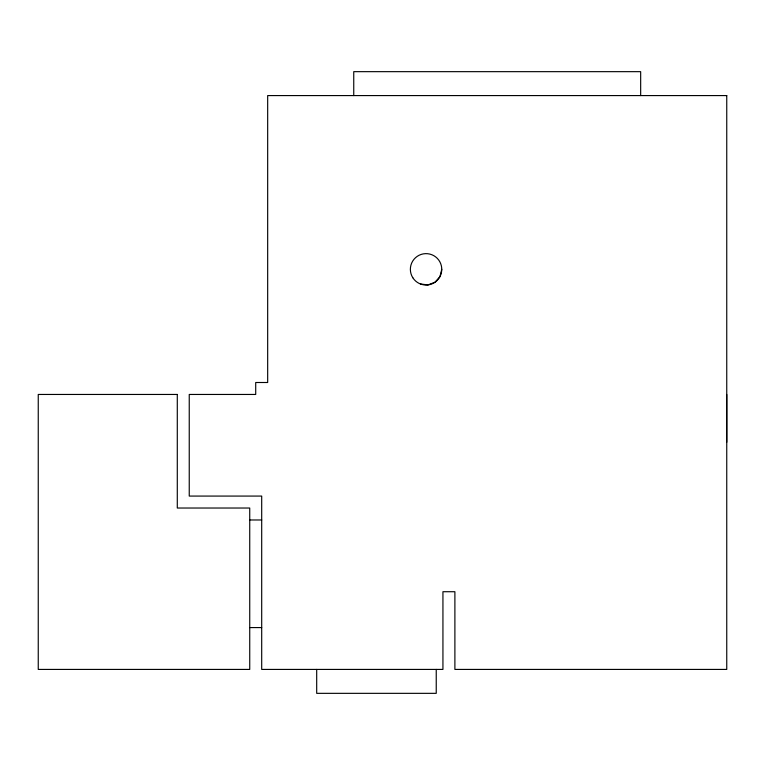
<?xml version="1.0" encoding="UTF-8"?>
<svg xmlns="http://www.w3.org/2000/svg" width="765" height="765" viewBox="0 0 765 765"><rect width="100%" height="100%" fill="white"/><g stroke="black" fill="none" stroke-linecap="round" stroke-linejoin="round"><path stroke-width="1.15" d="M726.75 442.275L726.75 394.453M441.759 269.328L439.961 276.624L434.979 282.247L427.96 284.915L420.501 284.006M249.734 519.98L261.697 519.98M249.734 627.577L261.697 627.577M640.668 95.577L640.668 71.661L353.746 71.661L353.746 95.577M436.241 669.423L436.241 693.339L316.691 693.339L316.691 669.423M726.75 95.577L267.674 95.577L267.674 382.5L255.711 382.5L255.711 394.453L189.242 394.453L189.242 496.074L261.697 496.074L261.697 669.423L442.935 669.423L442.935 591.718L454.888 591.718L454.888 669.423L726.75 669.423L726.75 95.577M177.289 394.453L38.25 394.453L38.25 669.423L249.734 669.423L249.734 508.027L177.289 508.027L177.289 394.453M412.804 277.724A15.692 15.692 0 0 0 439.961 276.624A15.692 15.692 0 0 0 425.436 253.645A15.692 15.692 0 0 0 412.804 277.724"/></g></svg>
